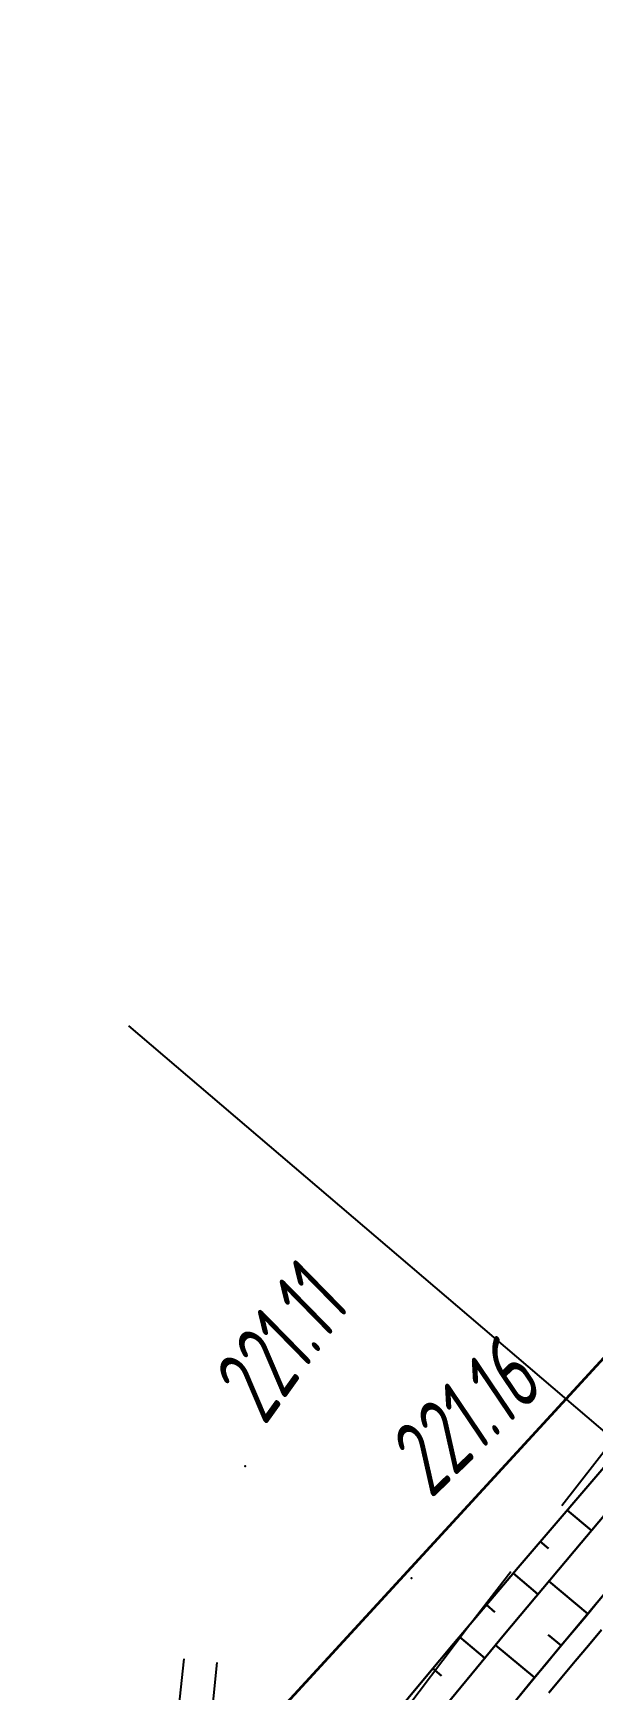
# Model space of a CAD drawing. Header units: millimetres. Extents: x -1799 to 6962, y -1020 to 4121.
# Drawn here: x 3319.3 to 3346.3, y 2337.5 to 2417.3 of the extents above; entities that cross this region are included whole.
import ezdxf

# ---------------------------------------------------------------- set-up
doc = ezdxf.new("R2010")
doc.units = ezdxf.units.MM
doc.linetypes.add('CONTI', pattern=[0])
doc.linetypes.add('STROT', pattern=[1.7, 0.5, -1.2])
for name, color, linetype, lineweight in [('10', 1, 'Continuous', 35), ('КОПИЯ_ОСЬ_13_ОТКОСЫ', 7, 'Continuous', 30), ('ОСЬ_ВЕРХ_ПОКРЫТИЯ_ГРАНИЦЫ_ПОЛОС', 7, 'Continuous', 30)]:
    doc.layers.add(name, color=color, linetype=linetype, lineweight=lineweight)
for name, color, linetype in [('PI_OTDEFAULT', 172, 'CONTI'), ('PI_TTDEFAULT', 5, 'CONTI'), ('SIT_LDEFAULT', 7, 'CONTI'), ('ZAPSKDEFAULT', 7, 'CONTI'), ('разметка', 7, 'Continuous')]:
    doc.layers.add(name, color=color, linetype=linetype)
doc.styles.add('eskd', font='spds.shx', dxfattribs={"width": 1.2, "oblique": 15})

# ---------------------------------------------------------------- blocks, each defined once
blk = doc.blocks.new('BL_2011')
at = {"color": 0}
for p, q in [((0, 0), (0, 2.4)), ((1.6, 0), (1.6, 2.4))]:
    blk.add_line(p, q, dxfattribs=at)
blk = doc.blocks.new('*U52')
at = {"layer": 'КОПИЯ_ОСЬ_13_ОТКОСЫ'}
for points in [[(76.561454772949, 107.10277557373), (80.259635925293, 111.558952331543), (81.498222351074, 113.034149169922), (82.739105224609, 114.504745483398), (84.603958129883, 116.702667236328), (89.58895111084, 122.524314880371)], [(80.275856018066, 109.045104980469), (83.94841003418, 113.49055480957), (85.792816162109, 115.699462890625), (87.640975952148, 117.900466918945), (90.108901977539, 120.824569702148)], [(86.972755432129, 119.469032287598), (88.12912750244101, 118.478851318359)], [(85.67192840576199, 117.94987487793), (86.066505432129, 117.611999511719)], [(84.37232971191399, 116.429664611816), (85.560653686523, 115.421417236328)], [(83.078399658203, 114.904632568359), (83.483467102051, 114.560943603516)], [(81.787521362305, 113.377006530762), (83.005531311035, 112.349250793457)], [(80.500648498535, 111.846008300781), (80.913497924805, 111.499374389648)]]:
    blk.add_lwpolyline(points, dxfattribs=at)

msp = doc.modelspace()

# ---------------------------------------------------------------- linework, layer by layer
at = {"ltscale": 7}
msp.add_lwpolyline([(3323.922126793719, 2369.49808446077), (3387.366282349636, 2315.3661867533)], dxfattribs=at)
at = {"layer": '10'}
msp.add_lwpolyline([(3257.785964376593, 2233.173480734614), (3305.505964376332, 2307.223480735359), (3311.155964376705, 2307.793480734726), (3315.665964376481, 2315.343480734539), (3323.015964376575, 2327.6234807348), (3351.525964376351, 2358.663480734837), (3376.445964376277, 2385.793480734726), (3392.325964376631, 2403.093480734539), (3390.565964376388, 2426.713480734651), (3389.945964376277, 2435.233480735135), (3387.645964376463, 2466.273480735173), (3420.035964376593, 2479.743480734912), (3419.855964376426, 2461.833480734763), (3415.225964376537, 2448.763480735396), (3411.670787553778, 2410.116803002928), (3414.315964376388, 2405.043480734726), (3391.075964376631, 2372.423480734614), (3375.145964376463, 2351.653480735061), (3374.735964376314, 2355.543480734726), (3355.765964376575, 2331.733480735135), (3331.815964376388, 2298.793480734726), (3310.79596437637, 2267.173480734614)], dxfattribs=at)
at = {"layer": 'PI_TTDEFAULT', "color": 5}
for p in [(3329.54170037644, 2348.309212735307, 221.114), (3337.54170037644, 2342.909211734695, 221.164)]:
    msp.add_point(p, dxfattribs=at)
at = {"layer": 'SIT_LDEFAULT', "color": 7}
for p, q in [((3349.601700376437, 2352.599213735585), (3344.771700376421, 2346.399216735189)), ((3342.321700376409, 2343.219216735487), (3340.241700376451, 2340.529213735287)), ((3340.241700376451, 2340.529213735287), (3336.721700376433, 2335.869217735169))]:
    msp.add_line(p, q, dxfattribs=at)
at = {"layer": 'КОПИЯ_ОСЬ_13_ОТКОСЫ'}
for points in [[(3338.342731492807, 2335.76880453938), (3342.015094774057, 2340.214239109692), (3343.859821336557, 2342.423223484692), (3345.707965867807, 2344.624151219067), (3348.175739305307, 2347.548345555005)], [(3340.228473680307, 2334.211797703442), (3343.888629930307, 2338.643194187817), (3345.727985399057, 2340.846563328442), (3347.572223680307, 2343.043096531567)], [(3346.027301805307, 2341.203130711255), (3344.154743211557, 2342.774908055005)], [(3344.744586961557, 2339.668584812817), (3344.119098680307, 2340.190923680005)], [(3343.465778367807, 2338.130987156567), (3341.580524461557, 2339.688116062817)]]:
    msp.add_lwpolyline(points, dxfattribs=at)
at = {"layer": 'ОСЬ_ВЕРХ_ПОКРЫТИЯ_ГРАНИЦЫ_ПОЛОС', "linetype": 'Continuous'}
for points in [[(3342.749654799301, 2337.271203564865), (3343.382789148289, 2338.034419042443), (3344.016659531868, 2338.796666915913), (3344.651214846885, 2339.557987302926), (3345.286404168679, 2340.318420449657), (3345.922176743896, 2341.078006733594), (3346.558481982482, 2341.836786646781)], [(3346.686245060273, 2340.432871393313), (3346.051097019876, 2339.674025506166), (3345.41657326188, 2338.914383001079), (3344.782724384955, 2338.153903631878), (3344.149601149295, 2337.392547283706)]]:
    msp.add_lwpolyline(points, dxfattribs=at)
at = {"layer": 'разметка', "linetype": 'STROT', "lineweight": 30, "ltscale": 7}
msp.add_lwpolyline([(2295.126399920797, 2195.845574040351), (2426.20735194989, 2190.477938314353, -0.03661784691979356), (2731.386984335821, 2155.496033398819, 0.03315993183262787), (2816.77431546918, 2142.924740151887, 0.07299314158265033), (2903.535571704017, 2150.905664543075, 0.0208555111745606), (2952.525832701949, 2165.720669882757, -0.02082482559198729), (3001.516093699911, 2180.535675218714, -0.01435564632850414), (3018.36542483097, 2184.104927326937, -0.03749879800817032), (3107.987691925935, 2191.292633513373), (3173.185842721296, 2193.251660703135, 0.06253206427835101), (3222.727246885925, 2198.890219756787, 0.1166163031610069), (3262.841511575543, 2221.445657927928, 0.0625546909724315), (3293.399657548909, 2260.845453227324, -0.01240678721047258), (3323.524116140305, 2305.660466044595, -0.01289234453343849), (3339.170638600228, 2326.149867380423, -0.0008173444225795665), (3360.086087301295, 2351.045616718394, 0.01157994022244065), (3380.45253558583, 2376.375383199577, 0.05392048293527532), (3395.924318417741, 2404.681474589196, 0.05392048293527532)], format="xyb", dxfattribs=at)

# ---------------------------------------------------------------- block references
at = {"layer": 'ZAPSKDEFAULT', "color": 7, "rotation": 354.0000000000001}
msp.add_blockref('BL_2011', (3326.351700376437, 2336.639214735863), dxfattribs=at)
at = {"layer": 'КОПИЯ_ОСЬ_13_ОТКОСЫ'}
msp.add_blockref('*U52', (3258.066791793108, 2226.723744223279), dxfattribs=at)

# ---------------------------------------------------------------- texts
at = {"layer": 'PI_OTDEFAULT', "color": 172, "style": 'eskd', "oblique": 10, "width": 0.8}
for s, rotation, p in [('221.11', 54.386785, (3330.471700376433, 2350.189217735467)), ('221.16', 43.99999999999999, (3338.471700376433, 2346.689217735467))]:
    msp.add_text(s, height=3.5, rotation=rotation, dxfattribs=at).set_placement(p)

doc.saveas('drawing.dxf')
